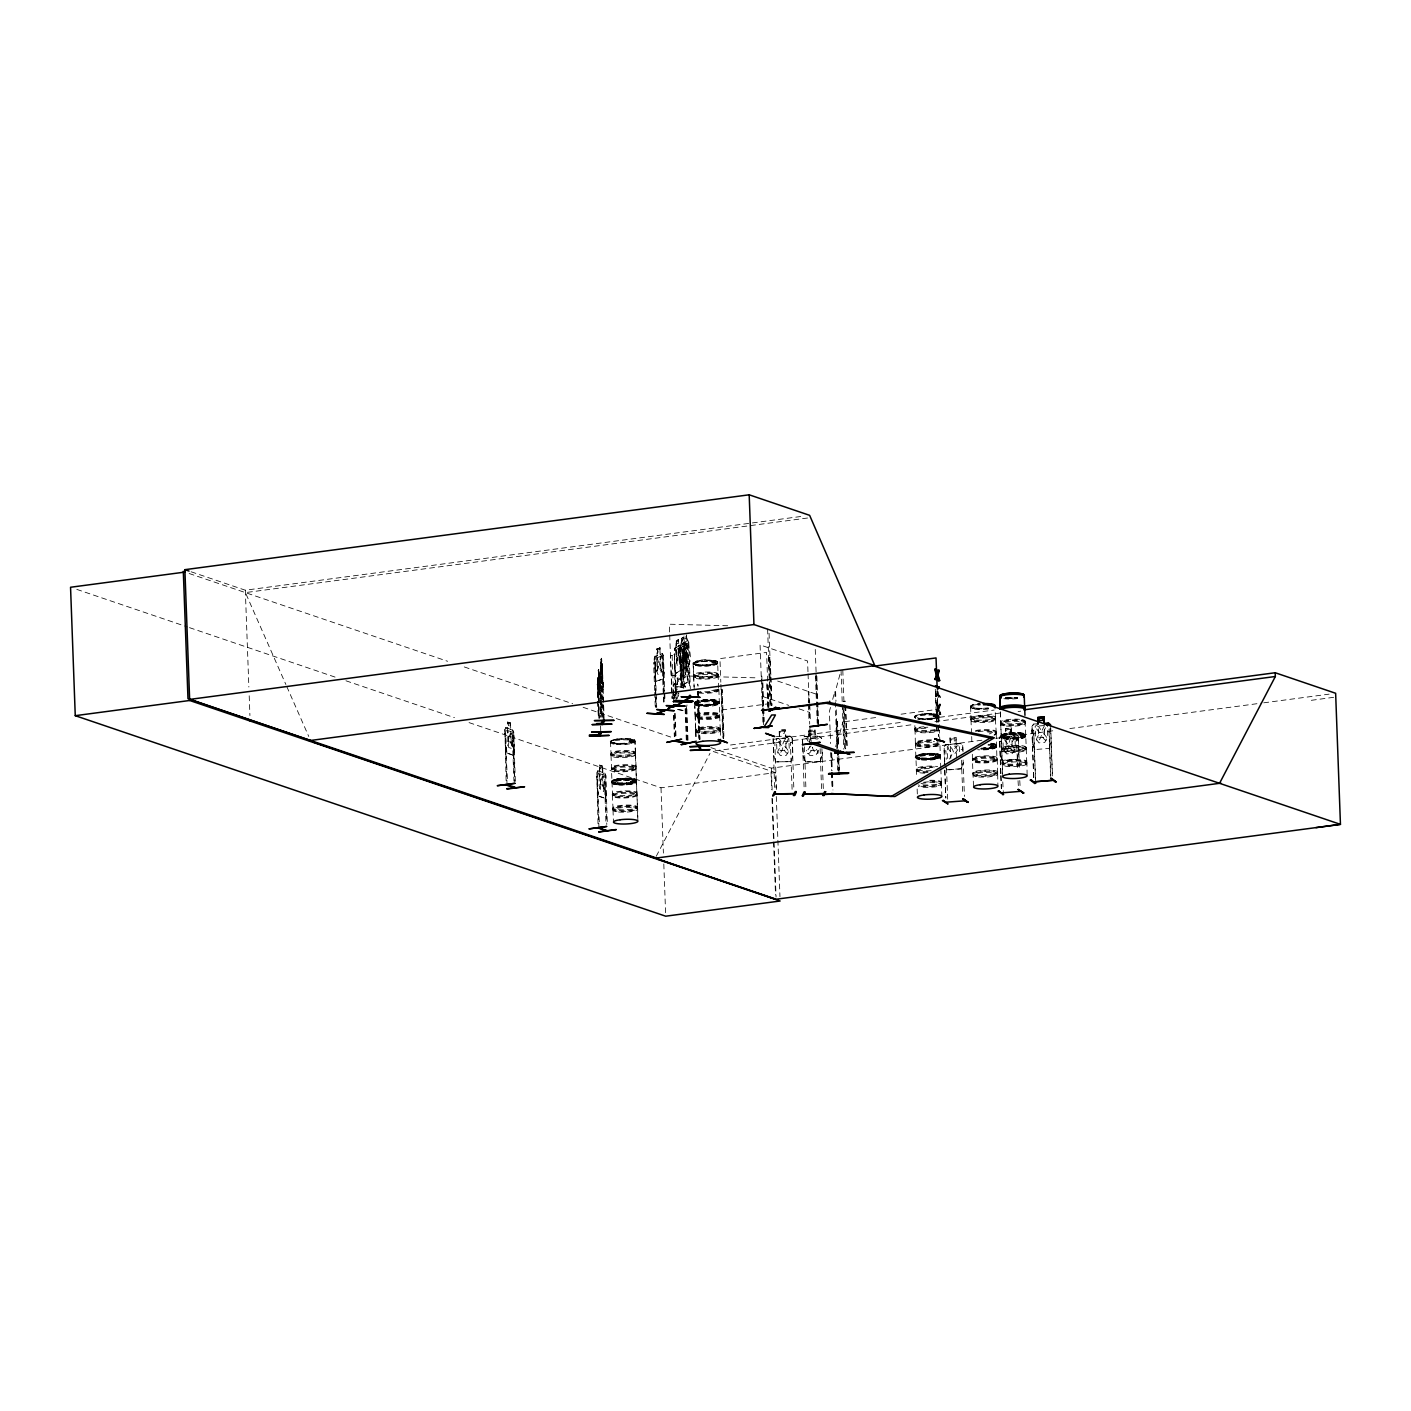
<?xml version="1.0" encoding="UTF-8"?>
<svg xmlns="http://www.w3.org/2000/svg" width="1411" height="1411" viewBox="0 0 1411 1411"><rect width="100%" height="100%" fill="white"/><g stroke="black" fill="none" stroke-linecap="round" stroke-linejoin="round"><path stroke-width="0.75" stroke-dasharray="5 3.75" d="M611.104 755.485L610.487 741.357M698.057 694.071L698.128 694.9M973.502 786.139L972.444 760.264M996.272 732.926L995.284 717.529M997.224 759.083L997.013 758.448M997.207 759.347L997.683 772.946A12.417 2.363 -2.1 0 0 979.604 771.288A12.417 2.363 -2.1 0 0 978.476 775.433A12.417 2.363 -2.1 0 0 997.63 772.893L997.718 773.263M684 657.085L685.235 661.459L687.21 660.313L687.651 642.834L686.134 634.774M922.529 754.144L922.547 754.568A12.24 2.346 -2.1 0 0 921.506 758.836A12.24 2.346 -2.1 0 0 940.396 756.331A12.24 2.346 -2.1 0 0 922.618 754.744L915.704 757.213M599.904 689.274L599.146 696.117L598.634 669.414L599.481 677.474M602.656 678.038L601.88 684.882L600.716 659.448L600.98 665.939M682.148 661.882L682.765 661.212L684.141 666.38L685.64 659.572L684.6 667.562L685.728 674.705L684.212 669.22C681.848 688.55 682.501 663.329 683.136 659.096M612.586 795.875L611.457 769.242M636.079 767.549A12.417 2.363 -2.1 0 0 618.053 765.961A12.417 2.363 -2.1 0 0 616.942 770.089A12.417 2.363 -2.1 0 0 636.079 767.549L635.532 753.245A12.417 2.363 -2.1 0 1 616.413 755.926A12.417 2.363 -2.1 0 1 617.542 751.781A12.417 2.363 -2.1 0 1 635.567 753.386M637.843 820.567L637.666 808.115A12.417 2.363 -2.1 0 1 618.424 810.496A12.417 2.363 -2.1 0 1 619.535 806.351A12.417 2.363 -2.1 0 1 637.56 807.939L637.472 807.745M694.194 688.85L693.26 662.8M695.676 729.311L695.235 717.37L696.17 742.68M718.587 688.233L717.635 662.147A12.24 2.346 -2.1 0 0 699.874 660.577A12.24 2.346 -2.1 0 0 698.762 664.669A12.24 2.346 -2.1 0 0 717.652 662.147M1000.381 711.973L1002.198 762.275M1025.056 721.268L1026.273 748.024M597.647 680.508L598.423 676.98M597.858 680.508L597.77 677.791M602.18 718.005L600.522 666.574L602.356 717.67M686.469 661.477L686.063 668.144L686.046 644.527M686.31 657.067L687.492 682.324L687.28 658.708L686.54 656.838L684.864 657.932M686.346 634.774C686.31 642.605 696.911 663.364 683.806 668.62L682.889 643.134L683.859 688.145M635.461 754.938L635.426 754.867A12.223 2.328 -2.1 0 1 616.572 757.442A12.223 2.328 -2.1 0 1 617.683 753.368A12.223 2.328 -2.1 0 1 635.426 754.938L637.472 807.674M693.277 663.699C696.893 658.037 711.673 659.731 717.564 661.653M717.282 704.23L719.381 702.943L718.834 701.884M983.608 748.624L992.48 747.707L996.73 745.678M994.632 747.671C999.852 746.278 993.626 742.521 990.928 743.544A12.276 2.346 -2.1 0 1 995.302 746.366A12.276 2.346 -2.1 0 1 980.433 748.112M1000.999 736.471C1028.372 726.206 1037.138 742.68 1004.826 737.6M636.961 794.975L637.366 807.339M663.893 672.183L663.17 678.832L664.087 672.183L662.165 653.575M514.186 749.435L513.516 755.449L514.38 749.4M597.911 770.97L597.435 789.666L598.581 796.245L605.725 798.538L605.883 775.627L604.755 773.052L602.656 772.434L604.314 775.186L605.972 824.236M605.725 798.538L606.324 792.629M915.369 743.033L915.051 730.616M1002.216 762.487L1002.374 764.427M685.182 657.05L684.317 662.711L682.395 663.875L681.16 659.431M1027.12 775.027L1026.908 763.139A12.417 2.363 -2.1 0 1 1007.719 765.662A12.417 2.363 -2.1 0 1 1008.847 761.534A12.417 2.363 -2.1 0 1 1026.873 763.122L1026.591 761.799M680.12 659.413L679.238 665.092L677.28 666.239L675.604 650.012L676.275 640.806L678.374 639.553L681.196 671.036L686.205 667.967L681.231 670.807M687.016 704.918L685.728 710.95L675.41 709.204M695.112 716.823L694.847 706.523M972.373 759.136L972.338 754.25M718.904 689.662L719.733 715.13A12.417 2.363 -2.1 0 1 700.632 717.811A12.417 2.363 -2.1 0 1 701.743 713.666A12.417 2.363 -2.1 0 1 719.769 715.271M662.235 667.738L660.877 673.382L657.985 674.493L656.238 670.031L655.815 658.231L657.279 655.533C654.722 640.241 660.471 656.274 655.021 656.309M681.478 687.069L679.626 648.213L681.619 644.739M679.696 648.249L680.278 645.55M674.546 650.63L675.128 647.914L674.264 650.577L676.116 699.345M830.497 707.422L829.386 711.461L830.568 743.562M832.684 699.362L834.871 691.302L835.189 699.856M839.951 674.423L835.577 690.543L835.965 701.249M831.273 762.822L832.913 756.772M835.665 746.701L836.758 742.662M837.464 741.921L842.931 721.762M935.652 696.364L937.909 691.655L935.652 696.364L938.297 692.801L940.29 697.51L938.632 691.849L937.662 691.972L939.303 697.634L940.29 697.51M936.322 696.593L938.297 692.801M939.849 703.983L937.909 707.722L938.879 704.124L940.52 704.23L939.25 708.728L940.908 714.407L939.215 714.283L937.945 709.821L938.915 709.698L940.908 714.407M938.879 707.599L937.627 703.225L935.934 703.101L937.557 708.675L936.269 713.26L937.945 709.821M936.939 713.49L938.915 709.698M940.52 704.23L938.28 708.869L939.938 714.53M936.269 713.26L938.527 708.551L936.922 702.978M604.737 786.985L603.449 791.553L600.68 790.619L599.022 785.08L599.64 765.097L599.798 771.694M961.279 768.642L963.149 762.381M944.559 763.898L946.728 770.036L961.491 768.889L963.396 762.434M1018.689 752.91L1016.837 759.189L1002.427 760.353M1002.321 760.617L1000.117 754.444L1002.269 760.582L1017.031 759.435L1018.901 752.927L1018.336 735.995C1014.985 730.651 1008.988 739.047 1011.705 727.917L1005.443 728.411L1005.884 734.937L1002.833 737.283L1003.256 749.082L1006.59 753.897L1012.428 753.421L1015.373 748.112L1014.95 736.313L1011.74 734.461M1049.237 748.2L1051.036 741.886M1032.499 743.456L1034.669 749.576L1049.378 748.394L1051.301 741.939M836.582 722.838L837.534 748.659M837.393 721.744L838.346 747.565M611.016 755.555L611.651 769.718M996.219 733.173L996.907 758.166M997.718 773.51L997.7 773.581A12.417 2.363 -2.1 0 0 979.622 772.029A12.417 2.363 -2.1 0 0 978.511 776.156A12.417 2.363 -2.1 0 0 997.665 773.616L997.894 785.521M790.918 761.623L775.874 761.869L773.651 755.661L775.856 761.905L790.918 761.623L792.911 755.255L792.294 738.27L789.948 736.101L774.992 736.419M820.232 761.429L822.154 755.238M803.106 755.679L805.328 761.922L820.391 761.64L822.384 755.273L822.137 748.906M972.391 759.153L972.602 760.688M680.737 647.631L681.39 638.425L683.453 637.19L683.841 643.769M614.667 783.775L617.489 783.528A12.24 2.346 -2.1 0 1 618.635 779.366L627.966 778.431L636.396 780.054M637.56 808.82L637.649 808.626A12.417 2.363 -2.1 0 0 619.57 807.074A12.417 2.363 -2.1 0 0 618.441 811.219A12.417 2.363 -2.1 0 0 637.596 808.679L637.613 808.679M915.333 743.244L916.709 777.055M919.319 758.677C915.28 758.36 937.998 762.275 940.396 755.837A12.276 2.346 -2.1 0 1 921.471 758.218A12.276 2.346 -2.1 0 1 922.582 754.127A12.276 2.346 -2.1 0 1 940.396 755.714L934.876 754.374L922.582 754.673A12.24 2.346 -2.1 0 0 921.506 758.642L918.526 758.324M996.713 746.384L996.166 745.325M655.392 694.688L654.986 656.115M654.263 658.831L655.215 656.327L662.359 653.593M677.015 698.815L678.285 695.605M817.375 739.152L815.293 738.764M615.655 783.952L614.191 783.652M698.374 705.447L696.84 705.377L698.41 704.9M980.239 704.23A12.276 2.346 -2.1 0 0 971.227 707.634A12.276 2.346 -2.1 0 0 988.353 708.322L972.673 708.375L974.454 708.481M1003.838 737.9L1005.62 737.159L1009.094 742.627C1011.087 733.385 1018.689 734.637 1010.505 744.003C1019.5 752.239 1012.198 754.832 1009.288 745.449C1007.313 755.15 999.464 753.95 1007.913 744.161L1003.38 738.27L1004.279 738.341M773.052 742.556L774.815 742.521L776.561 791.871M779.366 736.33L779.137 729.981L785.557 729.857L785.786 736.172M789.931 736.136L792.294 738.27M792.135 742.327L790.372 742.345L792.1 789.437M802.718 745.079L802.489 738.729L804.464 736.401L819.403 736.101L821.749 738.288M808.82 736.348L808.609 729.981M815.011 729.91L815.258 736.189M805.328 761.922L820.391 761.64M507.06 785.116L504.891 729.575L505.932 727.6L504.997 729.681M598.987 828.257L596.818 772.717L597.858 770.741L599.693 771.447M1044.405 725.783L1041.441 731.603C1038.619 722.626 1031.723 725.342 1040.26 733.12C1031.811 742.927 1039.66 744.126 1041.635 734.408C1044.546 743.791 1051.848 741.198 1042.852 732.962L1045.551 727.776M949.55 759.03L952.354 753.615C943.818 745.819 950.732 743.121 953.536 752.098C955.547 742.856 963.149 744.091 954.947 753.456M656.274 856.248L710.015 753.315M600.751 659.607L601.597 658.196L602.215 666.257M600.963 659.607L601.58 658.443M601.509 659.713L601.58 661.812M597.999 670.842L598.846 669.414M600.539 666.768L600.945 665.763M601.597 664.775L602.268 663.664L604.12 718.904M598.758 670.93L598.846 673.029M600.751 666.768L602.268 663.893M600.028 672.73L600.786 698.762M601.65 669.696L602.497 669.343L602.814 701.796M600.398 697.687L599.534 674.881L599.075 675.728M597.788 677.985L599.534 674.881M597.118 684.3L597.964 683.947L597.664 699.274M599.093 680.578L600.239 717.299M602.321 678.673L601.703 679.837L601.88 666.874L603.626 718.569M603.185 688.956L601.439 692.078L603.22 689.132L602.268 663.664M681.76 687.527L683.312 687.81M811.025 745.855C802.4 755.079 810.373 756.807 812.454 747.213C813.565 754.673 823.107 756.173 814.782 747.53M631.317 741.445L629.059 741.251L630.664 740.264M633.028 780.671L630.541 781.641L633.998 781.641M716.118 703.119L717 702.854L713.649 702.66M933.412 715.977L935.705 716.382M936.781 757.054L934.523 756.843L935.581 755.943M991.686 746.331C987.929 746.278 997.224 745.643 993.009 746.666M818.768 750.246L815.752 755.361L809.755 755.467L806.369 750.476M673.664 702.713L673.029 685.781L674.511 683.718L684.758 685.446L686.381 687.951M673.188 685.887L674.581 683.947M693.03 662.941L693.648 674.67M944.612 763.933L943.941 746.966L945.899 744.585L950.167 744.232M944.735 761.781L944.153 747.019L946.005 744.779L960.415 743.615M1000.752 773.493L999.482 737.494L1001.457 735.113L1005.726 734.778M1000.893 773.598L999.693 737.565L1001.545 735.325L1015.955 734.161M1033.804 777.549L1031.829 726.471L1033.752 724.055L1038.02 723.702M1031.882 726.506L1033.804 724.09M635.497 753.174L634.897 740.669A12.24 2.346 -2.1 0 0 617.154 739.082L610.257 741.41L612.356 740.122M636.361 781.077L636.379 781.059A12.24 2.346 -2.1 0 0 618.635 779.542L611.739 781.817L615.055 783.775M938.879 715.871L939.32 727.759M614.208 743.015L610.487 742.221M614.226 742.697L613.221 742.645M613.732 743.191C614.244 743.685 638.283 745.749 633.733 739.54M695.799 664.704L696.769 664.105M696.434 664.563L693.242 663.787M695.746 664.563L696.84 664.599M631.952 740.775L629.659 740.863M630.982 740.916L629.183 741.04M630.823 741.234L632.816 741.057L631.564 740.934M713.119 662.447L712.308 662.006L713.384 661.759M713.225 662.235L714.231 662.235L712.484 662.059M714.76 662.659L714.266 661.759M614.526 783.087L615.672 782.999L614.702 783.44M697.369 705.041L698.904 705.324L694.829 704.265M697.369 705.306L698.092 704.653M630.505 781.553L632.022 781.094M631.617 781.394L633.68 780.777L632.939 781.712M633.715 780.847L631.969 781.13M634.562 782.735L636.379 780.653M714.601 702.837L713.79 702.396L715.836 702.131M713.243 703.048L714.707 703.048M713.79 702.819L717 702.854M697.422 704.53C726.506 708.41 724.637 694.953 696.523 701.408M933.006 716.365L934.664 716.135M933.623 716.065L934.541 716.559M934.047 716.012L936.216 715.642L935.493 716.312M935.511 715.465L935.264 716.118M915.774 718.146A12.276 2.346 -2.1 0 1 926.286 714.372A12.276 2.346 -2.1 0 1 937.998 717.211A12.276 2.346 -2.1 0 1 917.591 718.587C948.104 721.603 942.425 708.939 916.356 715.271M918.208 758.765L919.725 758.801L918.79 758.395M988.335 707.863A12.276 2.346 -2.1 0 1 971.209 707.158A12.276 2.346 -2.1 0 1 980.222 703.772C972.62 702.502 966.218 708.781 974.101 707.546M972.761 708.163L974.807 708.322L973.925 708.022M973.079 708.022L974.137 708.199M937.945 756.296L935.987 756.367L937.804 756.419M993.062 746.084L990.663 746.401L991.598 746.666M991.739 746.472L993.767 745.784L993.062 746.454M992.056 746.49L991.139 746.278L993.767 745.784M994.226 746.19L992.374 746.578M1004.526 737.618L1004.685 738.323M1001.263 737.071L1005.496 738.165M1019.994 735.695L1021.053 736.189M1020.347 735.784L1021.441 735.766M695.094 702.625L707.564 700.491L719.046 702.043M718.675 703.101L717.299 703.701M938.474 716.982L934.929 718.093M1038.231 723.896L1035.18 726.259L1035.621 738.059L1038.937 742.856L1044.775 742.38L1047.72 737.071L1047.297 725.289M805.928 738.676L809.067 736.507L808.838 730.192L814.8 730.122M672.13 655.462L673.717 698.498M770.036 705.377L768.519 657.896L770.194 657.949L770.829 675.163M770.194 657.949L768.307 658.037M681.46 638.601L683.665 637.19M680.314 645.744L685.287 642.905M683.7 645.868L681.284 647.473L682.853 653.946L681.866 662.306L683.33 655.039L685.34 660.119L683.718 653.399L684.776 645.621L683.453 637.19M684.829 651.617L682.906 652.782L684.688 651.371M682.201 658.814L684.141 657.667L683.559 645.039L685.57 649.783L686.981 642.922L686.028 650.965L687.192 658.126L685.64 652.623C683.206 674.176 684.547 639.659 684.035 636.008M681.548 659.907L682.853 658.919M681.742 659.925L686.522 657.067M683.206 661.195L685.146 660.048L685.587 671.848L683.647 672.994M682.465 684.988L687.439 682.13M681.689 679.361L682.43 685.217L687.492 682.324M676.345 640.964L678.321 639.818M682.889 643.134L684.458 642.34M674.969 648.108L676.504 647.12M680.737 647.032L680.049 645.039L678.338 646.132L678.374 639.553M682.924 643.328L688.021 640.259M675.163 648.108L680.031 645.268M687.527 646.238L688.744 645.921L687.527 646.238L689.009 686.91M675.093 688.621L674.405 654.034L676.698 699.009M679.555 651.035L680.79 650.7L679.555 651.035L680.896 687.404M683.03 649.272L681.795 649.589L683.03 649.272L684.441 687.792M675.058 654.051L673.841 654.387M685.058 656.397L687.016 655.251L686.593 643.451L684.617 644.615L685.076 657.932L686.187 659.431M675.887 673.17L680.737 670.331M683.841 668.391L688.921 665.551M675.834 673.417L674.881 667.544L675.834 673.417L680.949 670.331M696.523 664.987L697.122 664.528M713.278 662.076L715.218 662.182M713.913 662.641L715.518 662.465L711.761 662.659L712.837 661.83M696.523 701.426L695.129 702.008A12.276 2.346 -2.1 0 1 714.442 700.173A12.276 2.346 -2.1 0 1 713.402 704.054A12.276 2.346 -2.1 0 1 694.9 703.207M713.331 702.96L716.435 702.519M631.528 741.11L632.639 740.775M613.803 779.93L611.704 781.447L615.037 783.211M615.566 783.123L614.508 783.475M916.339 715.324L914.61 717.582A12.17 2.328 -2.1 0 1 927.362 715.06A12.17 2.328 -2.1 0 1 938.879 717.088A12.17 2.328 -2.1 0 1 926.092 719.733M933.994 715.518L936.181 715.589L934.153 715.924M935.881 716.418L934.982 715.765M971.033 705.676L972.408 705.077M935.828 755.89L935.599 756.596M938.562 757.972L939.938 757.319M1001.739 735.59L1003.115 734.972M1004.068 737.477C1008.988 737.653 1022.904 740.334 1025.656 734.514C1019.747 732.715 1003.715 730.263 1001.334 737.106M717.317 704.265L706.294 705.747L697.157 705.235M613.785 779.913L618.582 778.907A12.276 2.346 -2.1 0 1 636.414 780.512L636.414 780.636M634.527 782.805L623.556 784.251L614.42 783.74M917.785 755.679L919.937 755.167M994.649 747.724L980.469 749.206A12.276 2.346 -2.1 0 0 995.937 747.125A12.276 2.346 -2.1 0 0 988.053 744.444M656.75 649.025L660.048 647.861L660.083 654.157M656.873 649.201L660.048 647.861M659.854 647.843L660.172 654.422L662.394 653.364L663.364 655.374M654.633 690.367L653.61 662.553L655.057 662.27L656.715 707.211M655.956 681.372L663.082 678.656M654.157 658.778L655.886 681.619L663.346 678.85M695.87 664.14L696.787 664.246M696.011 664.969C698.269 664.369 715.5 667.879 717.617 661.741M614.032 743.456L613.573 743.315M629.324 740.969L630.646 740.669M632.516 741.251L631.458 741.322M618.6 778.925A12.276 2.346 -2.1 0 0 617.489 783.017A12.276 2.346 -2.1 0 0 636.414 780.512L630.893 779.172L618.6 779.472A12.24 2.346 -2.1 0 0 617.524 783.634C622.516 782.805 634.474 785.574 636.343 780.018M917.291 717.829L917.908 717.793M919.602 758.942L918.42 758.871M935.475 755.926L935.37 756.278M1003.574 738.147L1006.801 738.5A12.276 2.346 -2.1 0 0 1025.744 736.013L1025.938 735.889A12.276 2.346 -2.1 0 0 1007.93 734.425A12.276 2.346 -2.1 0 0 1006.819 738.517M937.856 756.631L936.657 756.737M1020.1 735.819L1023.098 735.66M1022.481 736.119L1023.539 735.819L1021.582 736.33M681.513 678.691L677.121 677.95L677.509 684.494L674.423 683.982M614.473 739.576L617.118 739.135M631.017 740.563L632.234 740.634L631.264 740.246M629.765 783.176L632.41 782.735M1021.141 735.149L1022.269 735.537M1005.091 738.147L1004.085 737.636M602.85 772.417L602.603 766.085L602.568 772.611M597.858 770.741L604.719 773.246M604.755 773.052L605.795 775.68L607.383 824.43M598.017 823.707L596.888 776.544L599.446 823.883M597.717 776.808L596.289 776.614M604.931 779.207L606.783 824.5M1311.33 700.315L1333.748 697.299M191.138 571.79L245.32 590.204L803.088 516.197M807.533 518.013L245.408 592.602L285.886 684.529M510.429 722.979L510.764 729.452L512.299 732.062L512.722 743.844L511.452 748.412L508.718 747.477L507.078 741.939L507.801 722.203M504.891 729.575L506.902 752.892M506.108 780.548L504.979 733.385L507.519 780.742M513.851 732.503L512.546 729.946L513.851 732.503L514.292 749.506M505.791 733.667L504.38 733.473M512.299 736.154L513.71 736.348L512.299 736.154L513.939 781.112M721.832 709.98L768.466 703.789M505.702 746.49L506.655 753.104L513.71 755.414M844.678 721.674L877.219 717.352M901.065 714.195L937.927 709.31M730.51 745.026L902.634 722.185M922.247 719.592L994.138 710.05M910.924 724.848L712.361 751.199L775.415 772.611L775.979 787.849M934.929 721.656L1002.586 712.696M710.897 747.618L771.341 768.148L982.673 740.105M995.76 738.376L1054.581 730.563M1069.838 728.552L1261.557 703.101M1263.745 702.819L1329.109 694.141M469.052 722.608L661.001 787.797L775.415 772.611M769.277 658.02L771.2 705.712M761.817 676.028L763.633 725.519M808.327 702.713L808.538 691.884L809.738 702.907M809.332 692.148L807.939 691.954M937.327 692.924L938.597 697.387L939.567 697.263M935.934 703.101L937.627 703.225M937.557 708.675L939.25 708.728M939.215 714.283L940.202 714.16M722.203 689.82L721.092 689.82L722.203 689.82L724.019 739.311M767.796 707.405L766.931 683.735L768.025 683.735L768.889 707.405M713.366 662.165L712.449 662.129M713.402 662.429L711.797 662.747L714.054 662.941M696.664 664.775L695.341 664.916L696.523 664.793M711.038 664.828L698.762 665.145M704.336 700.121L701.32 700.879M701.338 701.02L707.564 700.544M714.319 702.519L716.171 702.66M973.202 708.199L974.119 708.269M935.14 716.541L936.216 715.836M1021.07 735.113L1022.658 735.113M632.992 781.077L632.022 780.971M626.766 784.04L629.782 783.722M993.326 746.736L991.051 746.736M986.8 748.447L989.834 748.13M986.818 748.994L989.852 748.677M935.758 755.873L937.345 755.873M936.622 756.949L938.28 756.666L936.463 756.155M915.933 757.248C918.102 759.453 945.247 760.388 939.109 754.55M930.749 759.241L933.765 758.924M1044.158 725.536L1038.32 726.012L1038.743 737.794L1044.599 737.336L1044.228 727.494M1033.646 777.426L1031.917 730.351L1033.646 730.21L1035.674 781.694M1050.772 776.191L1049.043 729.099L1050.613 728.852L1048.884 728.976L1050.613 776.068M1032.076 730.475L1033.804 730.334M947.716 758.554L947.275 746.754L950.326 744.391L949.885 737.882L956.199 737.406L956.429 743.738L960.432 743.368L962.778 745.449L963.007 751.816M1016.537 740.017L1018.425 739.999L1016.537 740.017L1017.79 770.106M962.866 749.453L961.138 749.594M946.869 769.806L961.332 768.695M777.602 738.588L779.225 738.711L782.77 744.391C784.869 735.254 792.594 737.001 784.216 745.837C793.476 754.691 785.892 756.649 782.982 747.195C780.9 756.79 772.928 755.061 781.571 745.837L777.214 738.941M713.56 662.729L715.553 662.553L714.636 662.182M696.628 665.092L695.605 665.057M1005.32 698.092L1017.596 697.845A12.276 2.346 -2.1 0 1 1005.337 698.145M924.134 714.019L930.484 713.86M630.523 740.775L631.511 740.687L630.17 740.722M1022.04 736.066L1021.105 736.33M1012.851 738.659L1016.043 738.5M936.445 756.508L935.387 756.702M936.745 756.807L935.828 756.843M927.521 758.853L930.731 758.695M698.357 692.536L698.039 691.566L698.339 693.824M698.886 711.991L699.292 717.846L698.939 714.777M698.727 714.971L698.269 700.756M809.949 731.233L813.794 731.163L813.865 733.261L810.02 733.332M779.577 736.542L779.366 730.192L785.345 730.069L785.574 736.436L789.843 736.348M804.552 736.648L809.05 736.56M814.817 730.087L815.029 736.436L819.315 736.366L821.519 738.429M815.135 738.5L809.138 738.623L809.35 744.514M815.558 750.299L809.579 750.423L809.438 746.49M601.615 664.51L601.597 658.196M599.322 674.881L599.816 676.751M603.185 682.465L603.22 689.132M598.246 697.44L598.705 703.048M1008.212 698.251L1011.37 698.251M715.201 702.801L716.171 702.89M934.84 716.559L933.87 716.647M1021.758 735.766L1023.539 735.819L1022.675 735.537M1004.473 737.918L1005.39 738.112M618.918 743.809L622.075 743.809M924.381 759.4L927.538 759.4M632.463 781.306L633.698 781.2M631.846 781.641L634.121 781.165M727.723 625.761L669.308 624.209L669.625 632.763M671.195 675.569L757.742 677.88M672.341 655.339L670.454 655.409L672.236 698.322M681.39 638.425L681.901 644.915M683.894 643.504L685.305 642.675L685.993 644.651L686.61 671.23L685.764 676.892L683.824 678.056L682.607 673.611M684.935 657.685L684.741 645.25L683.259 652.199L681.778 647.049L683.206 688.109M682.43 685.217L681.548 679.291M676.275 640.806L676.38 647.279M688.78 642.111L690.314 688.727M680.049 645.039L681.76 685.164L684.053 687.633M680.808 646.908L682.113 687.086M681.231 663.84L681.002 670.507M683.806 668.62L683.118 662.694M976.095 708.587L978.987 708.745M937.027 756.525L935.123 756.49L936.022 756.966M627.983 779.048L630.893 779.207M632.04 781.765L630.664 781.429M663.452 655.251L664.652 691.143M655.057 662.27L656.115 707.158M654.581 675.746L655.886 681.619M933.394 714.019L937.715 714.742M980.469 748.747A12.24 2.346 -2.1 0 0 995.302 747.001A12.24 2.346 -2.1 0 0 990.928 744.179L996.483 745.572M612.938 743.332L616.025 743.703A12.276 2.346 -2.1 0 0 634.968 741.128A12.276 2.346 -2.1 0 0 617.154 739.558A12.276 2.346 -2.1 0 0 616.043 743.65M681.619 685.182L684.547 685.693L686.081 688.039M681.848 687.263L677.739 686.575L678.18 698.357M677.368 709.38L685.623 710.721M714.583 660.63L716.4 661.071M1004.315 737.653L1001.246 736.507M1002.515 737.794L1004.35 738.182M939.109 754.568C936.922 752.204 905.985 754.056 919.037 758.977M698.392 704.495L694.812 703.701A12.24 2.346 -2.1 0 0 714.283 704.354A12.24 2.346 -2.1 0 0 712.661 700.473A12.24 2.346 -2.1 0 0 694.688 703.048A12.24 2.346 -2.1 0 1 712.661 700.597A12.24 2.346 -2.1 0 1 714.283 704.459A12.24 2.346 -2.1 0 1 694.953 703.772L694.988 703.789M695.976 704.777L697.792 705.218M917.238 758.483L919.055 758.924M1024.439 734.373L1025.656 735.096A12.276 2.346 -2.1 0 1 1006.766 737.477A12.276 2.346 -2.1 0 1 1007.877 733.385A12.276 2.346 -2.1 0 1 1025.691 734.955M599.64 765.097L602.603 766.085M599.463 765.132L602.515 766.261M598.634 796.069L605.654 798.309M777.673 681.054L816.916 694.388M761.958 696.258L788.802 705.377M799.137 708.886L809.473 712.396M189.145 573.501L447.622 661.283M464.29 666.944L572.69 703.754M583.113 707.299L672.747 737.741M510.623 722.961L507.501 721.991L507.837 728.552L505.791 727.864M507.607 722.238L510.341 723.155L510.57 729.487L512.51 730.14M505.738 727.635L512.704 730.122M76.811 589.392L187.381 626.943M189.48 627.648L335.518 677.245M345.96 680.79L454.448 717.635M506.708 752.927L513.622 755.185M766.931 683.735L768.095 707.511M971.791 707.828L970.592 707.228M914.628 717.529L915.704 718.076M815.047 736.401L818.345 738.447M785.592 736.383L788.872 738.429L789.296 750.229L786.28 755.344L780.301 755.467L776.897 750.476L776.473 738.676M1018.283 735.96L1019.518 769.965M962.725 745.414L962.813 751.887M944.171 750.969L945.899 750.828L946.217 759.383M660.172 654.422L661.812 655.939L663.593 702.131M634.862 740.122L629.412 738.764L617.118 739.082A12.24 2.346 -2.1 0 0 616.043 743.174A12.24 2.346 -2.1 0 0 634.932 740.652M1007.86 733.808L1007.877 733.843A12.24 2.346 -2.1 0 0 1006.801 738.076A12.24 2.346 -2.1 0 0 1025.691 735.572L1025.674 735.501A12.24 2.346 -2.1 0 0 1007.913 734.002M922.565 754.532L922.582 754.585A12.24 2.346 -2.1 0 1 940.396 756.137L940.361 756.261A12.24 2.346 -2.1 0 1 921.506 758.642M808.82 738.888L806.686 738.941L809.985 744.214M1026.062 747.548L1026.044 747.477A12.24 2.346 -2.1 0 0 1008.354 745.837A12.24 2.346 -2.1 0 0 1007.242 749.911A12.24 2.346 -2.1 0 0 1026.132 747.407L1026.785 762.187M1002.621 773.475L1000.699 723.561M995.425 717.758L995.584 718.181A12.417 2.363 -2.1 0 1 976.483 720.862A12.417 2.363 -2.1 0 1 977.594 716.735A12.417 2.363 -2.1 0 1 995.637 718.322M1002.304 764.356L1002.727 775.644M970.962 719.875L971.526 732.291M719.557 714.53L719.557 714.53A12.24 2.346 -2.1 0 1 700.685 716.964A12.24 2.346 -2.1 0 1 701.796 712.872A12.24 2.346 -2.1 0 1 719.575 714.442L720.263 729.311M720.086 728.834L719.998 728.693A12.223 2.328 -2.1 0 0 702.325 727.053A12.223 2.328 -2.1 0 0 701.214 731.127A12.223 2.328 -2.1 0 0 720.069 728.623L720.368 730.122A12.417 2.363 -2.1 0 0 702.29 728.57A12.417 2.363 -2.1 0 0 701.179 732.715A12.417 2.363 -2.1 0 0 720.315 730.175L720.492 740.228M695.835 731.551L696.011 739.205M635.867 766.737A12.223 2.328 -2.1 0 0 618.124 765.168A12.223 2.328 -2.1 0 0 617.013 769.242A12.223 2.328 -2.1 0 0 635.867 766.737L635.885 766.984M612.321 795.275L613.132 810.108M997.436 772.293L997.418 772.152A12.223 2.328 -2.1 0 0 979.657 770.494A12.223 2.328 -2.1 0 0 978.546 774.568A12.223 2.328 -2.1 0 0 997.401 772.082L997.33 772.152M971.085 720.368L970.592 706.258M941.507 783.017L941.807 795.769M718.093 674.317L717.97 674.07A12.24 2.346 -2.1 0 0 700.315 672.483A12.24 2.346 -2.1 0 0 699.203 676.557A12.24 2.346 -2.1 0 0 718.093 674.052L718.164 674.546M677.315 686.787L675.904 686.328L678.92 694M995.425 717.652L995.02 706.135M915.069 730.616L914.769 724.108M286.768 686.522L308.762 736.471M997.013 758.518L997.066 758.589A12.417 2.363 -2.1 0 1 977.964 761.27A12.417 2.363 -2.1 0 1 979.075 757.125A12.417 2.363 -2.1 0 1 997.118 758.73M693.595 676.433L694.089 686.875M687.81 640.241L688.497 642.234M685.076 642.887L685.781 644.651M1034.827 749.364L1032.711 743.403L1032.094 726.577M805.469 761.711L803.353 755.59L802.506 738.694M618.547 779.242L618.6 779.383A12.24 2.346 -2.1 0 1 636.414 780.936A12.24 2.346 -2.1 0 1 617.524 783.44A12.24 2.346 -2.1 0 0 636.414 781.13M936.639 703.348L937.909 707.722M941.366 782.682L940.908 770.529M635.409 752.839L634.932 740.74M597.717 789.631L598.828 796.033M680.525 665.11L681.425 670.807M698.022 685.393L697.669 684.018L698.039 686.257M698.639 704.477L698.762 705.623M698.727 714.795L699.08 717.846M601.015 686.134L601.65 692.06M598.476 697.351L598.775 701.144M698.269 691.725L698.41 694.441M698.48 695.059L698.145 692.342L698.269 695.059M698.568 703.86L698.956 710.685L698.851 706.241M697.916 692.836L698.128 698.374M1050.631 724.919L1052.5 776.05M1050.613 728.852L1052.341 775.927M1033.646 730.21L1035.445 779.436M1025.585 734.637A12.17 2.328 -2.1 0 1 1006.819 737.124A12.17 2.328 -2.1 0 1 1007.913 733.067A12.17 2.328 -2.1 0 1 1025.585 734.637L1025.691 736.718A12.17 2.328 -2.1 0 1 1006.89 739.223A12.17 2.328 -2.1 0 1 1008.001 735.166A12.17 2.328 -2.1 0 1 1025.656 736.736M1019.765 780.548L1020.153 787.073M1018.037 780.671L1018.425 787.215M1011.793 734.496L1011.511 728.147L1005.708 728.658L1005.937 734.972M1000.364 711.973L1000.752 721.868M1002.78 781.906L1003.327 792.735M1000.981 775.75L1001.457 788.59M1000.822 775.627L1001.299 788.467M971.685 736.524L971.932 744.161M963.096 760.035L964.436 796.421M961.385 760.176L962.796 794.534M959.603 751.675L959.392 745.766L956.182 743.914L955.952 737.6M956.693 757.83L956.252 746.031L950.414 746.49L950.838 758.289M950.15 738.112L950.379 744.426M946.516 767.937L947.786 802.189M944.876 770.23L945.899 798.044M944.717 770.106L945.74 797.92M939.849 741.939L939.409 730.14A12.223 2.328 -2.1 0 1 926.568 732.803A12.223 2.328 -2.1 0 1 915.016 730.757A12.223 2.328 -2.1 0 1 927.856 728.094M940.802 768.166L939.92 744.32A12.24 2.346 -2.1 0 1 924.981 747.001A12.24 2.346 -2.1 0 1 916.462 744.108A12.24 2.346 -2.1 0 1 934.399 742.415M937.186 689.15L938.456 723.578M938.527 725.73L938.932 736.489M936.957 691.196L938.156 723.473M938.227 725.624L938.615 736.383M935.687 691.513L936.869 723.79M936.957 725.942L937.257 734.549M935.299 689.256L936.569 723.684M936.639 725.836L936.957 734.443M914.522 716.506L914.557 717.688M917.15 789.014L917.344 794.552M845.683 705.623L847.27 748.659M845.383 705.518L846.953 748.553M842.808 670.313L843.972 702.413M844.06 704.548L845.683 748.853M843.954 710.015L845.383 748.747M843.108 708.04L844.501 749.259M841.044 670.384L842.226 702.502M842.296 704.636L843.831 749.276M837.499 721.409L838.451 747.23M838.769 755.837L839.316 770.9M838.416 749.717L839.21 771.235M836.282 709.821L837.64 748.306M837.746 749.735L838.54 771.253M837.623 750.811L838.328 770.177M835.259 702.008L836.864 748.677M837.27 756.931L837.64 770.194M831.714 753.068L832.243 770.618M832.419 772.434L832.949 789.984M831.044 753.086L831.661 770.3M831.749 772.452L832.384 789.666M830.885 752.116L831.555 770.635M831.643 772.787L832.278 790.001M821.907 748.624L823.336 789.419M820.144 748.659L821.572 789.455M816.863 676.31L817.727 699.979M817.816 702.131L818.592 723.649M815.258 649.448L817.128 700.05M817.198 702.202L817.992 723.72M815.981 673.876L816.934 699.697M817.251 708.304L817.798 723.367M815.452 676.116L816.334 699.785M816.405 701.937L817.198 723.455M809.808 705.059L810.443 722.273M810.761 730.88L811.149 741.639M807.974 671.724L807.586 661.018L760.07 644.898L761.252 676.998M808.062 673.876L809.12 702.995M809.156 703.824L809.72 724.16M809.808 726.312L810.549 741.727M808.415 704.865L809.032 722.079M809.35 730.686L809.755 741.445M804.446 746.807L805.875 787.603M802.683 746.842L804.111 787.638M792.082 738.376L793.864 789.402M776.297 796.545L779.966 896.673M770.9 677.315L771.923 705.288M773.263 738.747L773.863 755.626M769.066 633.292L771.799 705.641M773.052 738.676L774.639 787.638M767.602 629.024L770.406 705.447M771.341 768.148L772.134 790.001M772.452 798.732L776.068 897.043M768.589 707.299L766.579 652.429L719.945 658.62L720.809 682.148M771.006 771.958L771.658 789.525M771.976 798.309L775.521 894.909M762.857 682.748L763.721 706.417M763.81 708.569L764.268 721.48M762.24 682.836L763.122 706.505M763.192 708.657L763.668 721.568M761.323 679.132L762.328 706.223M762.399 708.375L763.034 725.589M721.885 689.714L723.702 739.205M721.409 689.926L723.226 739.417M720.898 684.3L722.838 737.159M717.617 662.182L717.652 663.364A12.205 2.328 -2.1 0 1 698.851 665.904A12.205 2.328 -2.1 0 1 699.944 661.83A12.17 2.328 -2.1 0 1 717.635 663.382A12.17 2.328 -2.1 0 1 698.851 665.869A12.17 2.328 -2.1 0 1 699.962 661.812A12.205 2.328 -2.1 0 1 717.652 663.399M719.063 701.69L719.134 703.754M698.198 692.678L699.891 739.505M698.039 691.355L699.856 739.152M697.757 700.667L699.221 739.523M697.44 699.486L698.904 738.341M694.706 703.701L695.129 715.077M688.109 645.903L689.679 688.709M685.975 636.29L686.046 638.389L684.776 639.13L684.705 637.031M686.857 708.939L688.039 741.04M686.363 709.045L687.527 741.145M685.64 708.728L686.822 740.828M685.146 708.833L686.328 740.934M680.208 651.053L681.531 687.439M677.439 678.144L677.668 684.458L675.534 686.205L675.975 697.986M675.163 690.755L675.481 699.327M674.458 694.089L674.617 698.357M675.163 713.349L676.028 736.877M673.964 694.194L674.123 698.463M674.67 713.455L675.534 737.001M674.035 715.271L674.828 736.683M672.765 693.983L672.906 698.269M673.541 715.395L674.335 736.789M669.696 634.915L672.024 698.445M664.722 693.295L665.04 701.849M664.052 691.108L662.87 659.008L664.175 702.184M664.122 693.242L664.44 701.814M661.001 787.797L663.399 853.091M663.805 863.973L665.639 914.028M655.462 696.84L655.868 707.528M654.722 692.519L655.268 707.493M635.973 769.101A12.24 2.346 -2.1 0 1 617.083 771.623A12.24 2.346 -2.1 0 1 618.194 767.531A12.24 2.346 -2.1 0 1 635.973 769.101L636.855 792.964A12.24 2.346 -2.1 0 1 617.965 795.469A12.24 2.346 -2.1 0 1 619.076 791.377A12.24 2.346 -2.1 0 1 636.855 792.964M637.737 817.092L637.455 809.438M610.54 741.304L610.575 742.486M611.986 780.812L612.057 782.876M613.009 810.126L613.432 821.184M602.903 703.93L603.52 721.056M601.051 700.544L601.492 718.023M600.698 706.241L601.104 716.947M599.604 676.751L600.204 698.022M600.292 700.173L600.91 717.282M598.634 669.414L598.846 675.992M600.557 725.854L600.786 732.274M599.234 718.181L597.629 680.455L598.493 703.542M598.581 705.694L599.04 718.534M597.294 683.947L598.546 718.199M597.735 701.408L598.37 718.534M513.657 732.521L515.35 781.288M513.093 736.436L514.75 781.377M512.899 736.083L514.556 781.024M245.32 590.204L248.865 687.016M249.2 695.799L249.923 715.553M698.374 706.329L698.427 707.37L698.216 700.209M600.469 698.692L600.451 693.683L600.257 700.367M718.164 676.433A12.223 2.328 -2.1 0 1 699.309 678.938A12.223 2.328 -2.1 0 1 700.42 674.864A12.223 2.328 -2.1 0 1 718.164 676.433L718.181 676.433M936.833 742.733A12.24 2.346 -2.1 0 1 938.632 743.174M939.497 744.108A12.417 2.363 -2.1 0 1 922.847 746.154A12.417 2.363 -2.1 0 1 916.744 743.068A12.417 2.363 -2.1 0 1 934.452 741.569M915.774 717.617A12.24 2.346 -2.1 0 1 926.269 713.843A12.24 2.346 -2.1 0 1 937.962 716.682A12.24 2.346 -2.1 0 1 917.591 718.058M920.113 719.575A12.17 2.328 -2.1 0 1 917.697 719.275M938.985 729.946A12.417 2.363 -2.1 0 1 924.381 732.027A12.417 2.363 -2.1 0 1 914.892 729.734A12.417 2.363 -2.1 0 1 927.838 727.229M937.909 743.156A12.24 2.346 -2.1 0 1 921.894 744.514A12.24 2.346 -2.1 0 1 916.374 741.727A12.24 2.346 -2.1 0 1 931.419 739.893M938.086 743.985A12.417 2.363 -2.1 0 1 920.907 745.29A12.417 2.363 -2.1 0 1 917.273 742.151A12.417 2.363 -2.1 0 1 934.435 740.846M935.458 730.369A12.417 2.363 -2.1 0 1 916.092 730.369A12.417 2.363 -2.1 0 1 924.575 726.665M935.317 729.522A12.24 2.346 -2.1 0 1 918.032 729.963A12.24 2.346 -2.1 0 1 918.931 726.63M921.03 783.564A12.24 2.346 -2.1 0 1 938.985 783.264A12.24 2.346 -2.1 0 1 935.705 786.774A12.24 2.346 -2.1 0 1 918.314 786.456M923.552 782.276A12.417 2.363 -2.1 0 1 940.237 782.717A12.417 2.363 -2.1 0 1 934.823 786.103A12.417 2.363 -2.1 0 1 918.12 785.662M928.015 772.417A12.417 2.363 -2.1 0 1 916.462 770.018A12.417 2.363 -2.1 0 1 932.495 767.637M924.91 773.193A12.223 2.328 -2.1 0 1 917.079 770.529A12.223 2.328 -2.1 0 1 932.459 768.484M927.979 771.676A12.417 2.363 -2.1 0 1 917.432 768.66A12.417 2.363 -2.1 0 1 937.856 767.372M931.154 770.671A12.24 2.346 -2.1 0 1 916.956 768.148A12.24 2.346 -2.1 0 1 937.698 766.579M929.796 781.077A12.417 2.363 -2.1 0 1 939.567 784.393A12.417 2.363 -2.1 0 1 918.102 784.922M929.761 780.283A12.223 2.328 -2.1 0 1 940.749 782.946A12.223 2.328 -2.1 0 1 922.477 784.833M1022.023 719.61A12.223 2.328 -2.1 0 1 1016.52 723.596A12.223 2.328 -2.1 0 1 1000.858 721.603A12.223 2.328 -2.1 0 1 1019.606 719.31M1020.7 711.144A12.24 2.346 -2.1 0 1 1018.072 711.585M1005.32 697.669A12.276 2.346 -2.1 0 0 1017.56 697.369A12.24 2.346 -2.1 0 1 1008.212 697.775M1017.578 698.533A12.223 2.328 -2.1 0 1 1002.956 698.533M978.14 731.621A12.417 2.363 -2.1 0 1 993.009 731.621A12.417 2.363 -2.1 0 1 994.191 734.461M975.548 730.545A12.223 2.328 -2.1 0 1 993.785 730.316A12.223 2.328 -2.1 0 1 989.27 733.879M975.46 731.339A12.417 2.363 -2.1 0 1 991.81 730.722A12.417 2.363 -2.1 0 1 994.155 733.738M988.353 709.027A12.223 2.328 -2.1 0 1 971.297 708.322A12.223 2.328 -2.1 0 1 980.275 704.953M987.594 732.009A12.24 2.346 -2.1 0 1 994.085 735.272M990.839 743.244A12.17 2.328 -2.1 0 1 995.796 745.749A12.17 2.328 -2.1 0 1 983.59 747.777M990.91 744.003A12.24 2.346 -2.1 0 1 995.884 746.507A12.24 2.346 -2.1 0 1 983.608 748.553M988.053 745.202A12.17 2.328 -2.1 0 1 995.266 748.147A12.17 2.328 -2.1 0 1 977.664 749.717M694.741 702.29A12.17 2.328 -2.1 0 1 712.59 699.733A12.17 2.328 -2.1 0 1 714.213 703.578A12.17 2.328 -2.1 0 1 694.988 702.89M716.665 689.45A12.24 2.346 -2.1 0 1 708.939 690.737M717.388 689.468A12.24 2.346 -2.1 0 1 713.419 692.589A12.24 2.346 -2.1 0 1 697.387 692.801M718.834 689.785A12.417 2.363 -2.1 0 1 710.597 692.184A12.417 2.363 -2.1 0 1 697.228 692.007M718.217 689.679A12.417 2.363 -2.1 0 1 699.662 691.584M695.059 704.989A12.17 2.328 -2.1 0 0 714.283 705.676A12.17 2.328 -2.1 0 0 712.678 701.831A12.17 2.328 -2.1 0 0 694.812 704.389A12.276 2.346 -2.1 0 0 713.437 705.147A12.276 2.346 -2.1 0 0 714.477 701.267A12.276 2.346 -2.1 0 0 695.27 703.066M599.111 677.844L599.499 692.766L598.864 687.28C599.252 713.384 596.747 661.882 598.758 684.441L599.111 677.844M601.862 666.627L602.197 681.548L601.597 676.063C602.003 702.466 599.481 650.453 601.509 673.223L601.862 666.627M636.908 795.187L636.908 795.257A12.223 2.328 -2.1 0 1 618.053 797.832A12.223 2.328 -2.1 0 1 619.164 793.758A12.223 2.328 -2.1 0 1 636.908 795.328M675.587 649.818L677.192 656.309L676.186 664.669L677.668 657.403L679.732 662.482L678.074 655.745L679.132 647.755L677.597 654.563L675.587 649.818M719.645 716.682L719.663 716.823A12.223 2.328 -2.1 0 1 700.791 719.328A12.223 2.328 -2.1 0 1 701.902 715.254A12.223 2.328 -2.1 0 1 719.645 716.823M996.995 760.141L996.995 760.282A12.223 2.328 -2.1 0 1 978.123 762.787A12.223 2.328 -2.1 0 1 979.234 758.712A12.223 2.328 -2.1 0 1 996.977 760.282M1026.714 763.81L1026.714 763.88A12.24 2.346 -2.1 0 1 1007.842 766.455A12.24 2.346 -2.1 0 1 1008.953 762.381A12.24 2.346 -2.1 0 1 1026.732 763.951M655.956 658.037L658.196 664.563L656.556 672.888L658.866 665.675L660.754 671.125L661.777 670.772L659.466 664.017L661.142 656.062L658.814 662.835L656.962 657.72L655.956 658.037M512.299 746.49L509.547 739.734L508.225 745.131L507.237 745.008L508.86 738.129L506.919 730.228L509.389 736.895L510.711 731.674L511.664 731.939L510.076 738.588L512.299 746.49M604.314 789.631L601.509 782.858L600.134 788.432L599.164 788.149L600.839 781.253L598.864 773.369L601.368 780.036L602.709 774.815L603.661 775.08L602.056 781.712L604.314 789.631M995.707 718.869L995.69 718.94A12.417 2.363 -2.1 0 1 976.5 721.603A12.417 2.363 -2.1 0 1 977.629 717.458A12.417 2.363 -2.1 0 1 995.655 719.063L995.69 718.94M681.513 659.713L680.931 662.429L681.513 659.713M1025.462 722.626L1025.444 722.679A12.417 2.363 -2.1 0 0 1007.366 721.127A12.417 2.363 -2.1 0 0 1006.237 725.272A12.417 2.363 -2.1 0 0 1025.391 722.732M719.769 716.065L719.751 716.135A12.417 2.363 -2.1 0 1 700.65 718.534A12.417 2.363 -2.1 0 1 701.778 714.407A12.417 2.363 -2.1 0 1 719.804 715.994L719.822 716.012M636.167 768.237L636.132 768.289A12.417 2.363 -2.1 0 1 616.96 770.829A12.417 2.363 -2.1 0 1 618.089 766.684A12.417 2.363 -2.1 0 1 636.114 768.289L636.132 768.289M637.102 794.516L637.049 794.569A12.417 2.363 -2.1 0 1 617.93 797.039A12.417 2.363 -2.1 0 1 619.041 792.911A12.417 2.363 -2.1 0 1 637.066 794.499M997.154 759.453L997.118 759.524A12.417 2.363 -2.1 0 1 977.982 761.993A12.417 2.363 -2.1 0 1 979.111 757.848A12.417 2.363 -2.1 0 1 997.136 759.453M1026.379 748.959L1026.326 749.029A12.417 2.363 -2.1 0 1 1007.207 751.499A12.417 2.363 -2.1 0 1 1008.336 747.354A12.417 2.363 -2.1 0 1 1026.361 748.959M599.146 678.091L598.952 691.055L599.146 678.091M683.083 638.707L681.919 641.546L683.083 638.707M684.529 652.887L683.365 655.727L684.529 652.887M678.003 641.07L676.733 641.811L676.804 643.927L678.074 643.187L678.003 641.07M678.62 648.231L676.645 649.395L677.086 661.195L679.061 660.031L678.62 648.231M659.466 649.36L657.614 650.065L657.685 652.182L659.554 651.459L659.466 649.36M660.26 656.538L657.367 657.649L657.791 669.431L660.683 668.32L660.26 656.538M845.224 701.214L843.637 701.408L845.224 701.214M1010.505 729.275L1006.731 729.575L1006.819 731.692L1010.576 731.392L1010.505 729.275M954.947 738.747L951.19 739.047L951.261 741.145L955.018 740.846L954.947 738.747M1011.81 736.577L1005.972 737.036L1006.396 748.835L1012.251 748.359L1011.81 736.577M1001.299 741.251L999.57 741.375L1001.299 741.251M784.322 731.145L780.477 731.215L780.548 733.314L784.393 733.244L784.322 731.145M785.662 738.5L779.666 738.606L780.107 750.405L786.086 750.282L785.662 738.5M680.843 679.767L678.197 679.326L678.285 681.425L680.913 681.866L680.843 679.767M602.056 767.161L600.292 766.561L600.363 768.678L602.144 769.26L602.056 767.161M602.832 774.692L600.063 773.775L600.504 785.574L603.255 786.491L602.832 774.692M510.076 724.019L508.33 723.42L508.401 725.536L510.147 726.136L510.076 724.019M510.835 731.568L508.101 730.633L508.542 742.433L511.276 743.35L510.835 731.568M1025.444 722.115L1025.427 722.044A12.417 2.363 -2.1 0 0 1007.348 720.404A12.417 2.363 -2.1 0 0 1006.219 724.548A12.417 2.363 -2.1 0 0 1025.374 722.009M996.889 758.042L996.889 757.972A12.24 2.346 -2.1 0 0 979.128 756.331A12.24 2.346 -2.1 0 0 978.017 760.406A12.24 2.346 -2.1 0 0 996.907 757.901L996.889 757.972M1026.22 749.788L1026.22 749.717A12.223 2.328 -2.1 0 0 1008.459 748.2A12.223 2.328 -2.1 0 0 1007.348 752.292A12.223 2.328 -2.1 0 0 1026.185 749.788M995.513 719.892L995.496 719.804A12.223 2.328 -2.1 0 0 977.752 718.305A12.223 2.328 -2.1 0 0 976.641 722.379A12.223 2.328 -2.1 0 0 995.496 719.875M921.506 757.866A12.17 2.328 -2.1 0 0 940.29 755.379A12.17 2.328 -2.1 0 0 922.618 753.809A12.17 2.328 -2.1 0 0 921.506 757.866M921.595 759.982A12.17 2.328 -2.1 0 0 940.361 757.478A12.17 2.328 -2.1 0 0 922.688 755.908A12.17 2.328 -2.1 0 0 921.595 759.982M921.506 759.294A12.276 2.346 -2.1 0 0 940.432 756.772A12.276 2.346 -2.1 0 0 922.618 755.202A12.276 2.346 -2.1 0 0 921.506 759.294M617.524 782.664A12.17 2.328 -2.1 0 0 636.308 780.177A12.17 2.328 -2.1 0 0 618.635 778.607A12.17 2.328 -2.1 0 0 617.524 782.664M616.131 744.373A12.17 2.328 -2.1 0 0 634.897 741.886A12.17 2.328 -2.1 0 0 617.224 740.316A12.17 2.328 -2.1 0 0 616.131 744.373M616.448 756.649A12.417 2.363 -2.1 0 0 635.585 754.109A12.417 2.363 -2.1 0 0 617.559 752.504A12.417 2.363 -2.1 0 0 616.448 756.649M616.484 755.061A12.24 2.346 -2.1 0 0 635.373 752.557A12.24 2.346 -2.1 0 0 617.595 750.987A12.24 2.346 -2.1 0 0 616.484 755.061M618.565 812.013A12.24 2.346 -2.1 0 0 637.455 809.508A12.24 2.346 -2.1 0 0 619.676 807.921A12.24 2.346 -2.1 0 0 618.565 812.013M617.612 784.781A12.17 2.328 -2.1 0 0 636.379 782.276A12.17 2.328 -2.1 0 0 618.706 780.706A12.205 2.328 -2.1 0 0 617.595 784.763A12.205 2.328 -2.1 0 0 636.396 782.258A12.205 2.328 -2.1 0 0 618.706 780.689A12.17 2.328 -2.1 0 0 617.612 784.781M617.524 784.057A12.276 2.346 -2.1 0 0 636.449 781.553A12.276 2.346 -2.1 0 0 618.635 779.966A12.276 2.346 -2.1 0 0 617.524 784.057A12.276 2.346 -2.1 0 0 636.449 781.571A12.276 2.346 -2.1 0 0 618.635 780.001A12.276 2.346 -2.1 0 0 617.524 784.093M618.494 809.632A12.223 2.328 -2.1 0 0 637.349 807.127A12.223 2.328 -2.1 0 0 619.605 805.558A12.223 2.328 -2.1 0 0 618.494 809.632M617.895 796.315A12.417 2.363 -2.1 0 0 637.049 793.776A12.417 2.363 -2.1 0 0 619.023 792.171A12.417 2.363 -2.1 0 0 617.895 796.315M1006.36 726.065A12.24 2.346 -2.1 0 0 1025.25 723.561A12.24 2.346 -2.1 0 0 1007.472 721.991A12.24 2.346 -2.1 0 0 1006.36 726.065M1007.771 764.074A12.223 2.328 -2.1 0 0 1026.626 761.587A12.223 2.328 -2.1 0 0 1008.883 760A12.223 2.328 -2.1 0 0 1007.771 764.074M1007.701 764.938A12.417 2.363 -2.1 0 0 1026.855 762.399A12.417 2.363 -2.1 0 0 1008.83 760.794A12.417 2.363 -2.1 0 0 1007.701 764.938M1007.172 750.775A12.417 2.363 -2.1 0 0 1026.326 748.218A12.417 2.363 -2.1 0 0 1008.301 746.631A12.417 2.363 -2.1 0 0 1007.172 750.775M976.535 720.016A12.24 2.346 -2.1 0 0 995.425 717.511A12.24 2.346 -2.1 0 0 977.647 715.924A12.24 2.346 -2.1 0 0 976.535 720.016M978.634 776.95A12.24 2.346 -2.1 0 0 997.524 774.445A12.24 2.346 -2.1 0 0 979.745 772.875A12.24 2.346 -2.1 0 0 978.634 776.95M698.78 665.181A12.276 2.346 -2.1 0 0 717.705 662.676A12.276 2.346 -2.1 0 0 699.891 661.089A12.276 2.346 -2.1 0 0 698.78 665.181M699.168 678.144A12.417 2.363 -2.1 0 0 718.322 675.604A12.417 2.363 -2.1 0 0 700.297 673.999A12.417 2.363 -2.1 0 0 699.168 678.144M699.15 677.421A12.417 2.363 -2.1 0 0 718.287 674.881A12.417 2.363 -2.1 0 0 700.262 673.276A12.417 2.363 -2.1 0 0 699.15 677.421M701.302 733.508A12.24 2.346 -2.1 0 0 720.192 731.004A12.24 2.346 -2.1 0 0 702.396 729.416A12.24 2.346 -2.1 0 0 701.302 733.508M701.144 731.992A12.417 2.363 -2.1 0 0 720.298 729.434A12.417 2.363 -2.1 0 0 702.272 727.847A12.417 2.363 -2.1 0 0 701.144 731.992"/><path stroke-width="1.5" d="M611.792 724.072L592.267 724.548M600.38 735.431L589.445 736.013L609.041 735.307M822.895 794.393L842.543 793.829L822.895 794.464M848.664 773.016L828.451 774.057L848.046 773.581M666.345 705.676L685.235 706.082L666.345 705.606M674.599 700.579L693.207 701.302L674.617 700.473M611.792 724.178L592.179 724.69M718.128 739.752L727.476 742.768L718.552 739.47M647.014 713.225L664.228 714.336M771.588 726.065L754.056 728.376L772.011 725.96M779.401 708.075L761.499 710.368L779.454 707.952M514.75 783.317L497.236 785.715L515.138 783.317M681.019 739.329L666.68 742.398L681.654 739.17M938.615 670.207L936.657 673.947L937.645 670.331L939.285 670.437L938.015 674.952L939.673 680.613L937.98 680.508L936.692 676.028L937.68 675.904L939.673 680.613M937.645 673.823L936.375 669.431L934.699 669.325L936.322 674.899L935.034 679.485L936.692 676.028M935.705 679.714L937.68 675.904M937.468 673.576L939.285 670.437M935.034 679.485L937.292 674.775L935.669 669.184M829.121 773.316L848.716 772.928M838.681 773.828L837.605 774.18L838.681 774.145M843.972 753.315L844.766 753.245M838.54 773.122L839.492 773.069M832.455 793.705L833.195 794.04M840.127 751.428L849.898 754.374L840.127 751.463L841.097 751.34M943.342 800.372L948.033 804.023L942.46 800.584L943.518 800.531M998.9 790.918L1003.591 794.569L998.018 791.165L999.076 791.077M1002.533 794.658L1003.45 794.305M1031.423 780.036L1030.365 780.124L1031.282 779.789M1031.159 779.93L1035.797 783.281M675.199 704.548L668.197 708.445M669.008 708.322L675.075 704.671M772.787 795.857L774.427 792.065L775.521 792.1L772.875 795.769M773.739 795.628L775.38 791.836M803.159 795.733L804.852 791.836M794.516 795.487C797.162 785.909 796.404 796.386 793.441 795.504L796.157 791.694M824.712 791.553L823.036 795.257M823.989 795.451L825.594 791.606L823.989 795.504L822.895 795.522L825.629 791.712M1219.563 783.299L1275.35 676.504L1275.209 672.747L1024.651 705.994M611.104 731.533L591.562 732.044L611.086 731.745M601.686 724.143L604.437 721.003M602.532 722.203L602.391 724.46L604.508 720.668M598.811 735.625L598.74 733.755C597.223 739.399 604.102 729.91 600.61 732.291M601.721 731.939L599.975 735.272M613.926 720.192L594.331 720.615L613.82 720.51M688.251 743.209L674.952 740.934M699.468 749.929C701.831 751.34 700.315 744.99 699.221 746.948M676.627 705.729L682.836 702.078M684.952 700.65L690.79 697.299L690.561 695.411M689.256 697.634L690.684 697.299M945.705 802.224L964.948 800.813M1052.659 780.336L1033.752 781.853L1052.853 780.318M665.392 710.421L655.992 713.984M686.222 743.086L686.469 743.121M668.126 708.569L674.387 704.653M674.017 706.823L672.2 706.805M769.242 711.109L776.297 707.528L769.066 711.267L775.415 707.317M723.032 741.163L724.196 741.198L723.19 741.304M769.983 735.131L769.542 734.99M673.47 701.408L692.043 702.096L673.188 701.532M681.46 696.734L699.733 697.334M682.342 702.378L675.569 705.765L676.363 705.359M663.805 710.738L664.775 710.721M606.113 830.709L607.083 830.585M607.63 830.85L598.864 827.904M507.678 785.027L507.06 785.116M514.186 787.567C521.541 788.343 490.781 780.53 514.962 787.832M771.958 709.61L770.653 709.222M762.998 727.441L768.395 727.635L775.45 714.954L771.658 715.007L763.792 727.388M818.662 725.519L817.78 725.589M811.219 743.526L809.649 743.332L810.584 743.632M699.574 749.894L699.221 746.913M1001.687 792.876L1020.312 791.359M690.05 697.228L689.662 695.429M647.102 713.366L664.158 714.495M657.085 709.557L673.805 710.65M689.82 697.299L683.612 701.002M676.134 705.447L676.945 705.429M774.727 793.917L794.287 793.546M794.023 793.688L774.727 794.076M804.199 793.934L823.354 793.546M823.636 793.705L804.147 794.076M818.75 725.554L817.78 725.219M845.348 752.786L847.288 752.539M939.162 740.546L937.01 740.634L938.95 740.387M672.359 706.646L674.07 706.664M675.41 741.286L676.134 741.128M680.913 744.532L695.888 741.727M845.665 752.733L846.829 752.557M829.756 702.801L826.74 703.348L990.24 737.988L993.256 737.442L828.028 702.219L769.753 709.945L829.756 702.801L829.703 701.196M604.349 721.056L604.137 719.751M599.181 735.307L599.146 733.932M599.093 828.275L599.693 828.204M598.758 831.837L616.184 829.492M598.828 831.996L616.131 829.739M1315.987 827.64L1340.45 824.359L1335.635 693.277L1275.209 672.747M184.964 572.072L70.55 587.258L75.259 715.677L665.71 916.198L780.124 901.012L189.674 700.491L184.876 569.674L749.188 494.802L809.632 515.332L874.82 665.604L873.497 665.78L1340.45 824.359L776.138 899.23L657.35 858.893L775.68 899.301M309.185 740.652L874.908 665.622L753.95 624.544L189.638 699.415L656.591 858.011M75.259 715.677L189.674 700.491M873.162 666.292L936.04 657.932L937.151 687.898M1024.404 709.786L1275.35 676.504M507.131 789.066L524.61 786.756L506.69 788.696M1220.903 783.14L655.268 858.188L313.365 742.063M934.699 669.325L936.375 669.431M936.322 674.899L937.292 674.775M937.98 680.508L938.95 680.367M936.992 686.328L935.317 686.205L936.992 686.328L937.839 689.256M754.056 728.376L771.958 726.065M809.738 726.489L827.216 724.443M802.312 744.602L820.25 742.503M944.47 741.833L934.699 738.923L944.453 741.727M765.538 733.367L774.269 736.56M687.757 743.315L674.546 741.11M1044.334 723.243L1044.052 716.876L1037.79 717.388L1038.073 723.737M1043.893 717.141L1038.002 717.582L1038.284 723.931M1044.052 716.876L1044.14 723.473L1048.391 722.908L1050.631 724.919M1050.648 778.237L1056.098 781.906L1055.199 781.817M1022.852 792.841L1023.751 792.947L1018.16 789.543L1023.751 792.947M968.193 802.4L962.619 798.996L968.158 802.295M709.768 749.788L690.138 750.405L709.751 749.611M664.846 710.333L655.339 713.931M656.45 713.543L657.103 713.613M607.118 830.956L598.017 827.992M596.588 723.596L603.097 723.384M596.606 724.319L603.114 724.213M600.363 734.602L589.498 734.884L589.445 736.048L609.076 735.537M775.256 707.493L776.297 707.528M772.134 709.274L770.547 709.504M681.196 696.769L699.997 697.316M678.726 700.614L689.027 700.932M674.282 710.756L656.626 709.539M603.467 721.039L603.449 719.751M689.362 697.598L689.221 695.694M943.659 741.763L934.823 738.623M1050.684 778.325L1055.287 781.835M1018.336 789.349L1022.94 792.876M962.778 798.82L967.293 802.295M184.876 569.674L189.056 571.085M774.762 736.489L765.891 733.35M310.508 740.475L187.98 698.639L183.307 571.296M795.24 791.536L793.564 795.24M1044.087 723.42L1047.297 725.289M681.513 744.779L695.253 741.463M1051.477 778.29L1056.098 781.906M1030.365 780.089L1034.88 783.616M968.193 802.365L963.678 798.908M1048.267 723.085L1050.472 725.06M1009.341 774.18L1009.359 774.233A12.24 2.346 -2.1 0 0 1008.283 778.361A12.24 2.346 -2.1 0 0 1027.173 775.856A12.24 2.346 -2.1 0 0 1009.394 774.286L1009.288 774.039M620.117 819.756A12.24 2.346 -2.1 0 1 637.895 821.325A12.24 2.346 -2.1 0 1 619.006 823.848A12.24 2.346 -2.1 0 1 620.117 819.756L619.993 819.597M827.305 724.302L810.179 726.912M802.683 744.761L819.826 742.204M937.592 676.963L938.685 680.737M935.405 669.555L936.657 673.947M1024.227 695.641L1024.651 707.017M1024.721 709.38L1024.95 715.289M999.835 696.963L1000.223 707.634L999.782 696.258M749.188 494.802L753.95 624.544M690.138 695.711L690.138 697.616L689.926 695.394M602.462 722.503L602.391 724.46M601.844 722.22L601.721 724.478L601.492 722.52M250.082 719.945L250.117 721.021M1001.193 698.092A12.17 2.328 -2.1 0 1 1011.087 694.371A12.17 2.328 -2.1 0 1 1023.61 696.963M1001.087 697.387A12.276 2.346 -2.1 0 1 1011.052 693.648A12.276 2.346 -2.1 0 1 1023.68 696.258M1000.099 709.186A12.417 2.363 -2.1 0 1 1014.738 706.47A12.417 2.363 -2.1 0 1 1024.28 709.186M1000.893 709.38A12.223 2.328 -2.1 0 1 1016.29 707.352A12.223 2.328 -2.1 0 1 1024.139 710.015M1000.311 709.063A12.417 2.363 -2.1 0 1 1013.116 705.747A12.417 2.363 -2.1 0 1 1024.263 708.463M1001.528 708.763A12.24 2.346 -2.1 0 1 1011.475 705.024A12.24 2.346 -2.1 0 1 1024.069 707.634M983.449 704.794A12.17 2.328 -2.1 0 1 994.385 707.458M983.432 704.071A12.276 2.346 -2.1 0 1 994.455 706.752M983.414 703.56A12.24 2.346 -2.1 0 1 994.402 706.223M834.695 752.821L854.272 752.363L834.695 752.892M802.295 795.804L803.353 795.892L804.993 792.1L803.935 792.012L802.348 795.786M599.904 735.607L599.604 733.773L599.904 735.607M990.751 737.688L891.311 796.421L831.22 793.599L894.909 796.527L994.367 737.794L990.751 737.688M606.624 826.458L589.163 828.874L606.624 826.458M814.112 742.68L810.443 743.209L840.409 753.209L843.813 752.769L814.112 742.68M939.232 687.104L938.262 687.228L939.232 687.104M1042.852 718.252L1039.096 718.552L1039.166 720.651L1042.923 720.351L1042.852 718.252M709.31 745.943L689.679 746.701L709.292 745.925M980.151 784.728L980.116 784.675A12.24 2.346 -2.1 0 1 997.947 786.28A12.24 2.346 -2.1 0 1 979.058 788.784A12.24 2.346 -2.1 0 1 980.169 784.71L980.116 784.692M924.064 794.993L924.029 794.957A12.24 2.346 -2.1 0 0 922.988 799.049A12.24 2.346 -2.1 0 0 941.878 796.527A12.24 2.346 -2.1 0 0 924.082 794.957M702.801 741.286L702.784 741.251A12.24 2.346 -2.1 0 0 701.726 745.378A12.24 2.346 -2.1 0 0 720.615 742.874A12.24 2.346 -2.1 0 0 702.837 741.286M1011.034 693.118A12.24 2.346 -2.1 0 0 1001.087 696.875A12.24 2.346 -2.1 0 1 1011.034 693.189A12.24 2.346 -2.1 0 1 1023.628 695.729A12.24 2.346 -2.1 0 0 1011.034 693.189"/></g></svg>
